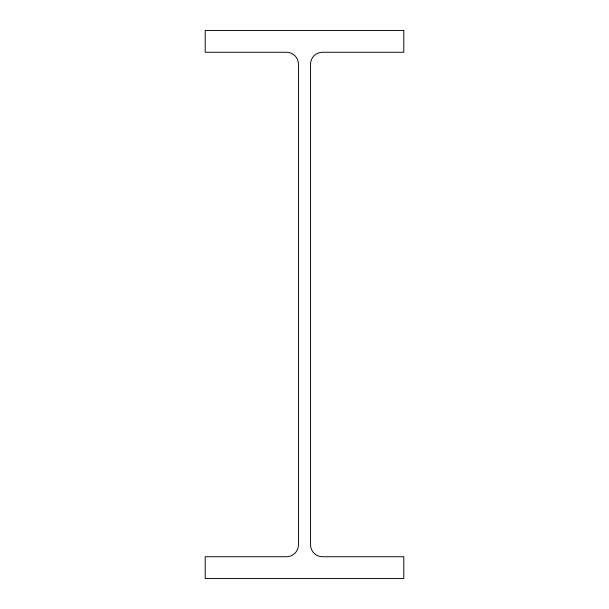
<?xml version="1.0" encoding="UTF-8"?>
<svg xmlns="http://www.w3.org/2000/svg" width="609" height="609" viewBox="0 0 609 609"><rect width="100%" height="100%" fill="white"/><g stroke="black" fill="none" stroke-linecap="round" stroke-linejoin="round"><path stroke-width="0.91" d="M403.782 30.45L205.218 30.45L205.218 52.267L286.55 52.267A11.906 11.906 0 0 1 298.448 64.173L298.448 544.827A11.906 11.906 0 0 1 286.55 556.733L205.218 556.733L205.218 578.55L403.782 578.55L403.782 556.733L322.45 556.733A11.906 11.906 0 0 1 310.552 544.827L310.552 64.173A11.906 11.906 0 0 1 322.45 52.267L403.782 52.267L403.782 30.45"/></g></svg>
